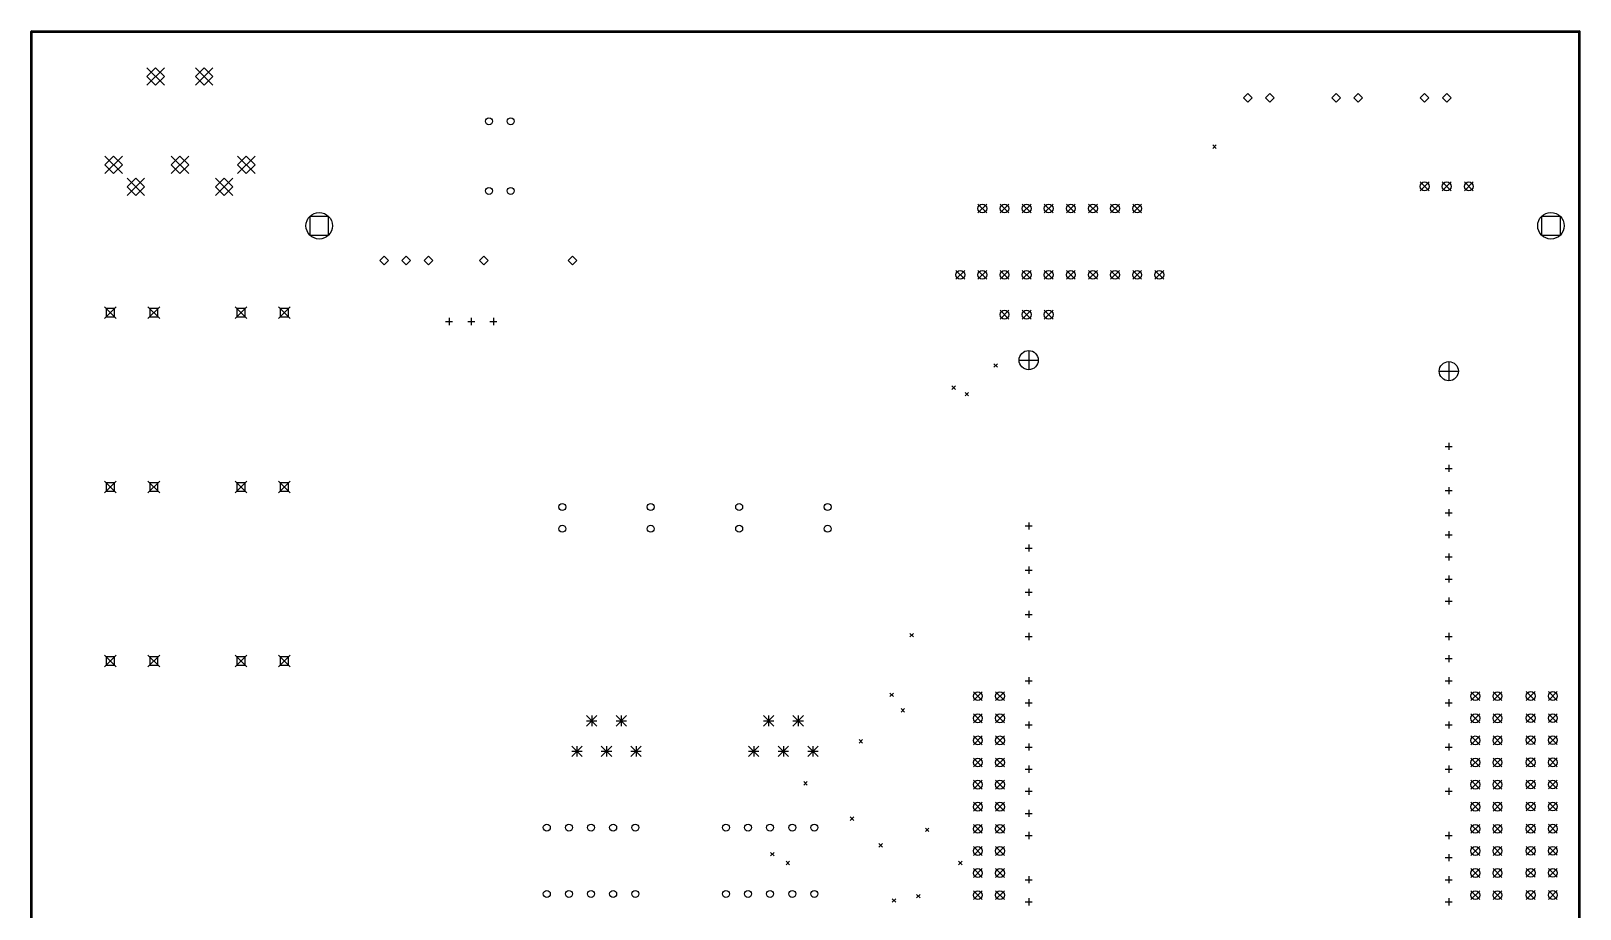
# Model space of a CAD drawing. Extents: x 58 to 239, y -217 to -13.
# Drawn here: x 60.9 to 238.8, y -113.5 to -12.6 of the extents above; entities that cross this region are included whole.
import ezdxf

# ---------------------------------------------------------------- set-up
doc = ezdxf.new("R2010")
doc.units = 0
doc.header["$MEASUREMENT"] = 0
doc.layers.add('BLACK', color=7, linetype='CONTINUOUS')

msp = doc.modelspace()

# ---------------------------------------------------------------- linework, layer by layer
at = {"layer": 'Black'}
for p, q in [((60.885, -165.1), (60.885, -12.7)), ((60.96, -12.625), (238.76, -12.625)), ((60.96, -12.775), (238.76, -12.775)), ((61.035, -165.1), (61.035, -12.7)), ((238.685, -165.1), (238.685, -12.7)), ((238.835, -165.1), (238.835, -12.7)), ((74.206, -16.84), (76.206, -18.84)), ((76.206, -16.84), (74.206, -18.84)), ((75.206, -16.84), (74.206, -17.84)), ((76.206, -17.84), (75.206, -16.84)), ((79.794, -16.84), (81.794, -18.84)), ((81.794, -16.84), (79.794, -18.84)), ((80.794, -16.84), (79.794, -17.84)), ((81.794, -17.84), (80.794, -16.84)), ((74.206, -17.84), (75.206, -18.84)), ((75.206, -18.84), (76.206, -17.84)), ((79.794, -17.84), (80.794, -18.84)), ((80.794, -18.84), (81.794, -17.84)), ((200.66, -19.8196), (200.16, -20.32)), ((200.16, -20.32), (200.66, -20.8204)), ((201.16, -20.32), (200.66, -19.8196)), ((200.66, -20.8204), (201.16, -20.32)), ((203.2, -19.8196), (202.7, -20.32)), ((202.7, -20.32), (203.2, -20.8204)), ((203.7, -20.32), (203.2, -19.8196)), ((203.2, -20.8204), (203.7, -20.32)), ((210.82, -19.8196), (210.32, -20.32)), ((210.32, -20.32), (210.82, -20.8204)), ((211.32, -20.32), (210.82, -19.8196)), ((210.82, -20.8204), (211.32, -20.32)), ((213.36, -19.8196), (212.86, -20.32)), ((212.86, -20.32), (213.36, -20.8204)), ((213.86, -20.32), (213.36, -19.8196)), ((213.36, -20.8204), (213.86, -20.32)), ((220.98, -19.8196), (220.48, -20.32)), ((220.48, -20.32), (220.98, -20.8204)), ((221.48, -20.32), (220.98, -19.8196)), ((220.98, -20.8204), (221.48, -20.32)), ((223.52, -19.8196), (223.02, -20.32)), ((223.02, -20.32), (223.52, -20.8204)), ((224.02, -20.32), (223.52, -19.8196)), ((223.52, -20.8204), (224.02, -20.32)), ((196.65, -25.708), (197.05, -26.108)), ((197.05, -25.708), (196.65, -26.108)), ((69.38, -27), (71.38, -29)), ((71.38, -27), (69.38, -29)), ((70.38, -27), (69.38, -28)), ((69.38, -28), (70.38, -29)), ((71.38, -28), (70.38, -27)), ((70.38, -29), (71.38, -28)), ((77, -27), (79, -29)), ((79, -27), (77, -29)), ((78, -27), (77, -28)), ((77, -28), (78, -29)), ((79, -28), (78, -27)), ((78, -29), (79, -28)), ((84.62, -27), (86.62, -29)), ((86.62, -27), (84.62, -29)), ((85.62, -27), (84.62, -28)), ((84.62, -28), (85.62, -29)), ((86.62, -28), (85.62, -27)), ((85.62, -29), (86.62, -28)), ((71.92, -29.54), (73.92, -31.54)), ((73.92, -29.54), (71.92, -31.54)), ((72.92, -29.54), (71.92, -30.54)), ((73.92, -30.54), (72.92, -29.54)), ((82.08, -29.54), (84.08, -31.54)), ((84.08, -29.54), (82.08, -31.54)), ((83.08, -29.54), (82.08, -30.54)), ((84.08, -30.54), (83.08, -29.54)), ((220.472, -29.972), (221.488, -30.988)), ((221.488, -29.972), (220.472, -30.988)), ((223.012, -29.972), (224.028, -30.988)), ((224.028, -29.972), (223.012, -30.988)), ((225.552, -29.972), (226.568, -30.988)), ((226.568, -29.972), (225.552, -30.988)), ((71.92, -30.54), (72.92, -31.54)), ((72.92, -31.54), (73.92, -30.54)), ((82.08, -30.54), (83.08, -31.54)), ((83.08, -31.54), (84.08, -30.54)), ((169.672, -32.512), (170.688, -33.528)), ((170.688, -32.512), (169.672, -33.528)), ((172.212, -32.512), (173.228, -33.528)), ((173.228, -32.512), (172.212, -33.528)), ((174.752, -32.512), (175.768, -33.528)), ((175.768, -32.512), (174.752, -33.528)), ((177.292, -32.512), (178.308, -33.528)), ((178.308, -32.512), (177.292, -33.528)), ((179.832, -32.512), (180.848, -33.528)), ((180.848, -32.512), (179.832, -33.528)), ((182.372, -32.512), (183.388, -33.528)), ((183.388, -32.512), (182.372, -33.528)), ((184.912, -32.512), (185.928, -33.528)), ((185.928, -32.512), (184.912, -33.528)), ((187.452, -32.512), (188.468, -33.528)), ((188.468, -32.512), (187.452, -33.528)), ((95.0776, -33.9224), (92.9224, -33.9224)), ((92.9224, -33.9224), (92.9224, -36.0776)), ((95.0776, -36.0776), (95.0776, -33.9224)), ((236.578, -33.9224), (234.422, -33.9224)), ((234.422, -33.9224), (234.422, -36.0776)), ((236.578, -36.0776), (236.578, -33.9224)), ((92.9224, -36.0776), (95.0776, -36.0776)), ((234.422, -36.0776), (236.578, -36.0776)), ((101.46, -38.4996), (100.96, -39)), ((100.96, -39), (101.46, -39.5004)), ((101.96, -39), (101.46, -38.4996)), ((101.46, -39.5004), (101.96, -39)), ((104, -38.4996), (103.5, -39)), ((103.5, -39), (104, -39.5004)), ((104.5, -39), (104, -38.4996)), ((104, -39.5004), (104.5, -39)), ((106.54, -38.4996), (106.04, -39)), ((106.04, -39), (106.54, -39.5004)), ((107.04, -39), (106.54, -38.4996)), ((106.54, -39.5004), (107.04, -39)), ((112.92, -38.4996), (112.42, -39)), ((112.42, -39), (112.92, -39.5004)), ((113.42, -39), (112.92, -38.4996)), ((112.92, -39.5004), (113.42, -39)), ((123.08, -38.4996), (122.58, -39)), ((122.58, -39), (123.08, -39.5004)), ((123.58, -39), (123.08, -38.4996)), ((123.08, -39.5004), (123.58, -39)), ((167.132, -40.132), (168.148, -41.148)), ((168.148, -40.132), (167.132, -41.148)), ((169.672, -40.132), (170.688, -41.148)), ((170.688, -40.132), (169.672, -41.148)), ((172.212, -40.132), (173.228, -41.148)), ((173.228, -40.132), (172.212, -41.148)), ((174.752, -40.132), (175.768, -41.148)), ((175.768, -40.132), (174.752, -41.148)), ((177.292, -40.132), (178.308, -41.148)), ((178.308, -40.132), (177.292, -41.148)), ((179.832, -40.132), (180.848, -41.148)), ((180.848, -40.132), (179.832, -41.148)), ((182.372, -40.132), (183.388, -41.148)), ((183.388, -40.132), (182.372, -41.148)), ((184.912, -40.132), (185.928, -41.148)), ((185.928, -40.132), (184.912, -41.148)), ((187.452, -40.132), (188.468, -41.148)), ((188.468, -40.132), (187.452, -41.148)), ((189.992, -40.132), (191.008, -41.148)), ((191.008, -40.132), (189.992, -41.148)), ((69.3256, -44.3256), (70.6744, -45.6744)), ((70.6744, -44.3256), (69.3256, -45.6744)), ((74.3244, -44.3256), (75.6731, -45.6744)), ((75.6731, -44.3256), (74.3244, -45.6744)), ((84.3269, -44.3256), (85.6756, -45.6744)), ((85.6756, -44.3256), (84.3269, -45.6744)), ((89.3256, -44.3256), (90.6743, -45.6744)), ((90.6743, -44.3256), (89.3256, -45.6744)), ((70.4769, -44.5231), (69.5232, -44.5231)), ((69.5232, -44.5231), (69.5232, -45.4769)), ((69.5232, -45.4769), (70.4769, -45.4769)), ((70.4769, -45.4769), (70.4769, -44.5231)), ((75.4756, -44.5231), (74.5219, -44.5231)), ((74.5219, -44.5231), (74.5219, -45.4769)), ((74.5219, -45.4769), (75.4756, -45.4769)), ((75.4756, -45.4769), (75.4756, -44.5231)), ((85.4781, -44.5231), (84.5244, -44.5231)), ((84.5244, -44.5231), (84.5244, -45.4769)), ((84.5244, -45.4769), (85.4781, -45.4769)), ((85.4781, -45.4769), (85.4781, -44.5231)), ((90.4768, -44.5231), (89.5231, -44.5231)), ((89.5231, -44.5231), (89.5231, -45.4769)), ((89.5231, -45.4769), (90.4768, -45.4769)), ((90.4768, -45.4769), (90.4768, -44.5231)), ((108.514, -46), (109.326, -46)), ((108.92, -45.5936), (108.92, -46.4064)), ((111.054, -46), (111.866, -46)), ((111.46, -45.5936), (111.46, -46.4064)), ((113.594, -46), (114.406, -46)), ((114, -45.5936), (114, -46.4064)), ((172.212, -44.704), (173.228, -45.72)), ((173.228, -44.704), (172.212, -45.72)), ((174.752, -44.704), (175.768, -45.72)), ((175.768, -44.704), (174.752, -45.72)), ((177.292, -44.704), (178.308, -45.72)), ((178.308, -44.704), (177.292, -45.72)), ((175.5, -49.338), (175.5, -51.538)), ((171.504, -50.854), (171.904, -51.254)), ((171.904, -50.854), (171.504, -51.254)), ((174.4, -50.438), (176.6, -50.438)), ((223.76, -50.608), (223.76, -52.808)), ((222.66, -51.708), (224.86, -51.708)), ((166.678, -53.394), (167.078, -53.794)), ((167.078, -53.394), (166.678, -53.794)), ((168.202, -54.156), (168.602, -54.556)), ((168.602, -54.156), (168.202, -54.556)), ((223.354, -60.344), (224.166, -60.344)), ((223.76, -59.9376), (223.76, -60.7504)), ((223.354, -62.884), (224.166, -62.884)), ((223.76, -62.4776), (223.76, -63.2904)), ((69.3256, -64.3256), (70.6744, -65.6744)), ((70.6744, -64.3256), (69.3256, -65.6744)), ((70.4769, -64.5231), (69.5232, -64.5231)), ((69.5232, -64.5231), (69.5232, -65.4769)), ((69.5232, -65.4769), (70.4769, -65.4769)), ((70.4769, -65.4769), (70.4769, -64.5231)), ((74.3244, -64.3256), (75.6731, -65.6744)), ((75.6731, -64.3256), (74.3244, -65.6744)), ((75.4756, -64.5231), (74.5219, -64.5231)), ((74.5219, -64.5231), (74.5219, -65.4769)), ((74.5219, -65.4769), (75.4756, -65.4769)), ((75.4756, -65.4769), (75.4756, -64.5231)), ((84.3269, -64.3256), (85.6756, -65.6744)), ((85.6756, -64.3256), (84.3269, -65.6744)), ((85.4781, -64.5231), (84.5244, -64.5231)), ((84.5244, -64.5231), (84.5244, -65.4769)), ((84.5244, -65.4769), (85.4781, -65.4769)), ((85.4781, -65.4769), (85.4781, -64.5231)), ((89.3256, -64.3256), (90.6743, -65.6744)), ((90.6743, -64.3256), (89.3256, -65.6744)), ((90.4768, -64.5231), (89.5231, -64.5231)), ((89.5231, -64.5231), (89.5231, -65.4769)), ((89.5231, -65.4769), (90.4768, -65.4769)), ((90.4768, -65.4769), (90.4768, -64.5231)), ((223.354, -65.424), (224.166, -65.424)), ((223.76, -65.0176), (223.76, -65.8304)), ((223.76, -67.5576), (223.76, -68.3704)), ((175.5, -69.0816), (175.5, -69.8944)), ((223.354, -67.964), (224.166, -67.964)), ((175.094, -69.488), (175.906, -69.488)), ((223.354, -70.504), (224.166, -70.504)), ((223.76, -70.0976), (223.76, -70.9104)), ((175.094, -72.028), (175.906, -72.028)), ((175.5, -71.6216), (175.5, -72.4344)), ((223.76, -72.6376), (223.76, -73.4504)), ((175.094, -74.568), (175.906, -74.568)), ((175.5, -74.1616), (175.5, -74.9744)), ((223.354, -73.044), (224.166, -73.044)), ((223.354, -75.584), (224.166, -75.584)), ((223.76, -75.1776), (223.76, -75.9904)), ((175.094, -77.108), (175.906, -77.108)), ((175.5, -76.7016), (175.5, -77.5144)), ((223.354, -78.124), (224.166, -78.124)), ((223.76, -77.7176), (223.76, -78.5304)), ((175.094, -79.648), (175.906, -79.648)), ((175.5, -79.2416), (175.5, -80.0544)), ((161.852, -81.842), (162.252, -82.242)), ((162.252, -81.842), (161.852, -82.242)), ((175.5, -81.7816), (175.5, -82.5944)), ((223.76, -81.7816), (223.76, -82.5944)), ((175.094, -82.188), (175.906, -82.188)), ((223.354, -82.188), (224.166, -82.188)), ((69.3256, -84.3256), (70.6744, -85.6744)), ((70.6744, -84.3256), (69.3256, -85.6744)), ((70.4769, -84.5231), (69.5232, -84.5231)), ((69.5232, -84.5231), (69.5232, -85.4769)), ((70.4769, -85.4769), (70.4769, -84.5231)), ((74.3244, -84.3256), (75.6731, -85.6744)), ((75.6731, -84.3256), (74.3244, -85.6744)), ((75.4756, -84.5231), (74.5219, -84.5231)), ((74.5219, -84.5231), (74.5219, -85.4769)), ((75.4756, -85.4769), (75.4756, -84.5231)), ((84.3269, -84.3256), (85.6756, -85.6744)), ((85.6756, -84.3256), (84.3269, -85.6744)), ((85.4781, -84.5231), (84.5244, -84.5231)), ((84.5244, -84.5231), (84.5244, -85.4769)), ((85.4781, -85.4769), (85.4781, -84.5231)), ((89.3256, -84.3256), (90.6743, -85.6744)), ((90.6743, -84.3256), (89.3256, -85.6744)), ((90.4768, -84.5231), (89.5231, -84.5231)), ((89.5231, -84.5231), (89.5231, -85.4769)), ((90.4768, -85.4769), (90.4768, -84.5231)), ((223.354, -84.728), (224.166, -84.728)), ((223.76, -84.3216), (223.76, -85.1344)), ((69.5232, -85.4769), (70.4769, -85.4769)), ((74.5219, -85.4769), (75.4756, -85.4769)), ((84.5244, -85.4769), (85.4781, -85.4769)), ((89.5231, -85.4769), (90.4768, -85.4769)), ((175.5, -86.8616), (175.5, -87.6744)), ((223.76, -86.8616), (223.76, -87.6744)), ((159.566, -88.7), (159.966, -89.1)), ((159.966, -88.7), (159.566, -89.1)), ((169.15, -88.538), (170.166, -89.554)), ((170.166, -88.538), (169.15, -89.554)), ((171.69, -88.538), (172.706, -89.554)), ((172.706, -88.538), (171.69, -89.554)), ((175.094, -87.268), (175.906, -87.268)), ((223.354, -87.268), (224.166, -87.268)), ((226.3, -88.538), (227.316, -89.554)), ((227.316, -88.538), (226.3, -89.554)), ((228.84, -88.538), (229.856, -89.554)), ((229.856, -88.538), (228.84, -89.554)), ((232.664, -88.519), (233.68, -89.535)), ((233.68, -88.519), (232.664, -89.535)), ((235.204, -88.519), (236.22, -89.535)), ((236.22, -88.519), (235.204, -89.535)), ((160.836, -90.478), (161.236, -90.878)), ((161.236, -90.478), (160.836, -90.878)), ((175.094, -89.808), (175.906, -89.808)), ((175.5, -89.4016), (175.5, -90.2144)), ((223.354, -89.808), (224.166, -89.808)), ((223.76, -89.4016), (223.76, -90.2144)), ((124.701, -91.28), (125.9, -92.4789)), ((125.9, -91.28), (124.701, -92.4789)), ((124.701, -91.8794), (125.9, -91.8794)), ((125.301, -91.28), (125.301, -92.4789)), ((128.1, -91.28), (129.299, -92.4789)), ((129.299, -91.28), (128.1, -92.4789)), ((128.1, -91.8794), (129.299, -91.8794)), ((128.699, -91.28), (128.699, -92.4789)), ((145.021, -91.28), (146.22, -92.4789)), ((146.22, -91.28), (145.021, -92.4789)), ((145.021, -91.8794), (146.22, -91.8794)), ((145.621, -91.28), (145.621, -92.4789)), ((148.42, -91.28), (149.619, -92.4789)), ((149.619, -91.28), (148.42, -92.4789)), ((148.42, -91.8794), (149.619, -91.8794)), ((149.019, -91.28), (149.019, -92.4789)), ((169.15, -91.078), (170.166, -92.094)), ((170.166, -91.078), (169.15, -92.094)), ((171.69, -91.078), (172.706, -92.094)), ((172.706, -91.078), (171.69, -92.094)), ((175.094, -92.348), (175.906, -92.348)), ((175.5, -91.9416), (175.5, -92.7544)), ((223.354, -92.348), (224.166, -92.348)), ((223.76, -91.9416), (223.76, -92.7544)), ((226.3, -91.078), (227.316, -92.094)), ((227.316, -91.078), (226.3, -92.094)), ((228.84, -91.078), (229.856, -92.094)), ((229.856, -91.078), (228.84, -92.094)), ((232.664, -91.059), (233.68, -92.075)), ((233.68, -91.059), (232.664, -92.075)), ((235.204, -91.059), (236.22, -92.075)), ((236.22, -91.059), (235.204, -92.075)), ((156.01, -94.034), (156.41, -94.434)), ((156.41, -94.034), (156.01, -94.434)), ((169.15, -93.618), (170.166, -94.634)), ((170.166, -93.618), (169.15, -94.634)), ((171.69, -93.618), (172.706, -94.634)), ((172.706, -93.618), (171.69, -94.634)), ((226.3, -93.618), (227.316, -94.634)), ((227.316, -93.618), (226.3, -94.634)), ((228.84, -93.618), (229.856, -94.634)), ((229.856, -93.618), (228.84, -94.634)), ((232.664, -93.599), (233.68, -94.615)), ((233.68, -93.599), (232.664, -94.615)), ((235.204, -93.599), (236.22, -94.615)), ((236.22, -93.599), (235.204, -94.615)), ((122.999, -94.7801), (124.198, -95.979)), ((124.198, -94.7801), (122.999, -95.979)), ((122.999, -95.3795), (124.198, -95.3795)), ((123.599, -94.7801), (123.599, -95.979)), ((126.401, -94.7801), (127.599, -95.979)), ((127.599, -94.7801), (126.401, -95.979)), ((126.401, -95.3795), (127.599, -95.3795)), ((127, -94.7801), (127, -95.979)), ((129.802, -94.7801), (131, -95.979)), ((131, -94.7801), (129.802, -95.979)), ((129.802, -95.3795), (131, -95.3795)), ((130.401, -94.7801), (130.401, -95.979)), ((143.32, -94.7801), (144.518, -95.979)), ((144.518, -94.7801), (143.32, -95.979)), ((143.32, -95.3795), (144.518, -95.3795)), ((143.919, -94.7801), (143.919, -95.979)), ((146.721, -94.7801), (147.919, -95.979)), ((147.919, -94.7801), (146.721, -95.979)), ((146.721, -95.3795), (147.919, -95.3795)), ((147.32, -94.7801), (147.32, -95.979)), ((150.122, -94.7801), (151.32, -95.979)), ((151.32, -94.7801), (150.122, -95.979)), ((150.122, -95.3795), (151.32, -95.3795)), ((150.721, -94.7801), (150.721, -95.979)), ((175.094, -94.888), (175.906, -94.888)), ((175.5, -94.4816), (175.5, -95.2944)), ((223.354, -94.888), (224.166, -94.888)), ((223.76, -94.4816), (223.76, -95.2944)), ((169.15, -96.158), (170.166, -97.174)), ((170.166, -96.158), (169.15, -97.174)), ((171.69, -96.158), (172.706, -97.174)), ((172.706, -96.158), (171.69, -97.174)), ((175.094, -97.428), (175.906, -97.428)), ((175.5, -97.0216), (175.5, -97.8344)), ((223.354, -97.428), (224.166, -97.428)), ((223.76, -97.0216), (223.76, -97.8344)), ((226.3, -96.158), (227.316, -97.174)), ((227.316, -96.158), (226.3, -97.174)), ((228.84, -96.158), (229.856, -97.174)), ((229.856, -96.158), (228.84, -97.174)), ((232.664, -96.139), (233.68, -97.155)), ((233.68, -96.139), (232.664, -97.155)), ((235.204, -96.139), (236.22, -97.155)), ((236.22, -96.139), (235.204, -97.155)), ((149.66, -98.86), (150.06, -99.26)), ((150.06, -98.86), (149.66, -99.26)), ((169.15, -98.698), (170.166, -99.714)), ((170.166, -98.698), (169.15, -99.714)), ((171.69, -98.698), (172.706, -99.714)), ((172.706, -98.698), (171.69, -99.714)), ((175.5, -99.5616), (175.5, -100.374)), ((223.76, -99.5616), (223.76, -100.374)), ((226.3, -98.698), (227.316, -99.714)), ((227.316, -98.698), (226.3, -99.714)), ((228.84, -98.698), (229.856, -99.714)), ((229.856, -98.698), (228.84, -99.714)), ((232.664, -98.679), (233.68, -99.695)), ((233.68, -98.679), (232.664, -99.695)), ((235.204, -98.679), (236.22, -99.695)), ((236.22, -98.679), (235.204, -99.695)), ((169.15, -101.238), (170.166, -102.254)), ((170.166, -101.238), (169.15, -102.254)), ((171.69, -101.238), (172.706, -102.254)), ((172.706, -101.238), (171.69, -102.254)), ((175.094, -99.968), (175.906, -99.968)), ((223.354, -99.968), (224.166, -99.968)), ((226.3, -101.238), (227.316, -102.254)), ((227.316, -101.238), (226.3, -102.254)), ((228.84, -101.238), (229.856, -102.254)), ((229.856, -101.238), (228.84, -102.254)), ((232.664, -101.219), (233.68, -102.235)), ((233.68, -101.219), (232.664, -102.235)), ((235.204, -101.219), (236.22, -102.235)), ((236.22, -101.219), (235.204, -102.235)), ((154.994, -102.924), (155.394, -103.324)), ((155.394, -102.924), (154.994, -103.324)), ((175.094, -102.508), (175.906, -102.508)), ((175.5, -102.102), (175.5, -102.914)), ((163.63, -104.194), (164.03, -104.594)), ((164.03, -104.194), (163.63, -104.594)), ((169.15, -103.778), (170.166, -104.794)), ((170.166, -103.778), (169.15, -104.794)), ((171.69, -103.778), (172.706, -104.794)), ((172.706, -103.778), (171.69, -104.794)), ((175.5, -104.642), (175.5, -105.454)), ((223.76, -104.642), (223.76, -105.454)), ((226.3, -103.778), (227.316, -104.794)), ((227.316, -103.778), (226.3, -104.794)), ((228.84, -103.778), (229.856, -104.794)), ((229.856, -103.778), (228.84, -104.794)), ((232.664, -103.759), (233.68, -104.775)), ((233.68, -103.759), (232.664, -104.775)), ((235.204, -103.759), (236.22, -104.775)), ((236.22, -103.759), (235.204, -104.775)), ((158.296, -105.972), (158.696, -106.372)), ((158.696, -105.972), (158.296, -106.372)), ((169.15, -106.318), (170.166, -107.334)), ((170.166, -106.318), (169.15, -107.334)), ((171.69, -106.318), (172.706, -107.334)), ((172.706, -106.318), (171.69, -107.334)), ((175.094, -105.048), (175.906, -105.048)), ((223.354, -105.048), (224.166, -105.048)), ((226.3, -106.318), (227.316, -107.334)), ((227.316, -106.318), (226.3, -107.334)), ((228.84, -106.318), (229.856, -107.334)), ((229.856, -106.318), (228.84, -107.334)), ((232.664, -106.299), (233.68, -107.315)), ((233.68, -106.299), (232.664, -107.315)), ((235.204, -106.299), (236.22, -107.315)), ((236.22, -106.299), (235.204, -107.315)), ((145.85, -106.988), (146.25, -107.388)), ((146.25, -106.988), (145.85, -107.388)), ((147.628, -108.004), (148.028, -108.404)), ((148.028, -108.004), (147.628, -108.404)), ((167.44, -108.004), (167.84, -108.404)), ((167.84, -108.004), (167.44, -108.404)), ((223.354, -107.588), (224.166, -107.588)), ((223.76, -107.182), (223.76, -107.994)), ((169.15, -108.858), (170.166, -109.874)), ((170.166, -108.858), (169.15, -109.874)), ((171.69, -108.858), (172.706, -109.874)), ((172.706, -108.858), (171.69, -109.874)), ((175.094, -110.128), (175.906, -110.128)), ((175.5, -109.722), (175.5, -110.534)), ((223.354, -110.128), (224.166, -110.128)), ((223.76, -109.722), (223.76, -110.534)), ((226.3, -108.858), (227.316, -109.874)), ((227.316, -108.858), (226.3, -109.874)), ((228.84, -108.858), (229.856, -109.874)), ((229.856, -108.858), (228.84, -109.874)), ((232.664, -108.839), (233.68, -109.855)), ((233.68, -108.839), (232.664, -109.855)), ((235.204, -108.839), (236.22, -109.855)), ((236.22, -108.839), (235.204, -109.855)), ((162.614, -111.814), (163.014, -112.214)), ((163.014, -111.814), (162.614, -112.214)), ((169.15, -111.398), (170.166, -112.414)), ((170.166, -111.398), (169.15, -112.414)), ((171.69, -111.398), (172.706, -112.414)), ((172.706, -111.398), (171.69, -112.414)), ((226.3, -111.398), (227.316, -112.414)), ((227.316, -111.398), (226.3, -112.414)), ((228.84, -111.398), (229.856, -112.414)), ((229.856, -111.398), (228.84, -112.414)), ((232.664, -111.379), (233.68, -112.395)), ((233.68, -111.379), (232.664, -112.395)), ((235.204, -111.379), (236.22, -112.395)), ((236.22, -111.379), (235.204, -112.395)), ((159.82, -112.322), (160.22, -112.722)), ((160.22, -112.322), (159.82, -112.722)), ((175.094, -112.668), (175.906, -112.668)), ((175.5, -112.262), (175.5, -113.074)), ((223.354, -112.668), (224.166, -112.668)), ((223.76, -112.262), (223.76, -113.074))]:
    msp.add_line(p, q, dxfattribs=at)
for centre, radius in [((113.5, -23), 0.4), ((116, -23), 0.4), ((220.98, -30.48), 0.508), ((223.52, -30.48), 0.508), ((226.06, -30.48), 0.508), ((113.5, -31), 0.4), ((116, -31), 0.4), ((94, -35), 1.524), ((170.18, -33.02), 0.508), ((172.72, -33.02), 0.508), ((175.26, -33.02), 0.508), ((177.8, -33.02), 0.508), ((180.34, -33.02), 0.508), ((182.88, -33.02), 0.508), ((185.42, -33.02), 0.508), ((187.96, -33.02), 0.508), ((235.5, -35), 1.524), ((167.64, -40.64), 0.508), ((170.18, -40.64), 0.508), ((172.72, -40.64), 0.508), ((175.26, -40.64), 0.508), ((177.8, -40.64), 0.508), ((180.34, -40.64), 0.508), ((182.88, -40.64), 0.508), ((185.42, -40.64), 0.508), ((187.96, -40.64), 0.508), ((190.5, -40.64), 0.508), ((172.72, -45.212), 0.508), ((175.26, -45.212), 0.508), ((177.8, -45.212), 0.508), ((175.5, -50.438), 1.1), ((223.76, -51.708), 1.1), ((121.92, -67.31), 0.4), ((132.08, -67.31), 0.4), ((142.24, -67.31), 0.4), ((152.4, -67.31), 0.4), ((121.92, -69.81), 0.4), ((132.08, -69.81), 0.4), ((142.24, -69.81), 0.4), ((152.4, -69.81), 0.4), ((169.658, -89.046), 0.508), ((172.198, -89.046), 0.508), ((226.808, -89.046), 0.508), ((229.348, -89.046), 0.508), ((233.172, -89.027), 0.508), ((235.712, -89.027), 0.508), ((169.658, -91.586), 0.508), ((172.198, -91.586), 0.508), ((226.808, -91.586), 0.508), ((229.348, -91.586), 0.508), ((233.172, -91.567), 0.508), ((235.712, -91.567), 0.508), ((169.658, -94.126), 0.508), ((172.198, -94.126), 0.508), ((226.808, -94.126), 0.508), ((229.348, -94.126), 0.508), ((233.172, -94.107), 0.508), ((235.712, -94.107), 0.508), ((169.658, -96.666), 0.508), ((172.198, -96.666), 0.508), ((226.808, -96.666), 0.508), ((229.348, -96.666), 0.508), ((233.172, -96.647), 0.508), ((235.712, -96.647), 0.508), ((169.658, -99.206), 0.508), ((172.198, -99.206), 0.508), ((226.808, -99.206), 0.508), ((229.348, -99.206), 0.508), ((233.172, -99.187), 0.508), ((235.712, -99.187), 0.508), ((169.658, -101.746), 0.508), ((172.198, -101.746), 0.508), ((226.808, -101.746), 0.508), ((229.348, -101.746), 0.508), ((233.172, -101.727), 0.508), ((235.712, -101.727), 0.508), ((120.142, -104.14), 0.4), ((122.682, -104.14), 0.4), ((125.222, -104.14), 0.4), ((127.762, -104.14), 0.4), ((130.302, -104.14), 0.4), ((140.716, -104.14), 0.4), ((143.256, -104.14), 0.4), ((145.796, -104.14), 0.4), ((148.336, -104.14), 0.4), ((150.876, -104.14), 0.4), ((169.658, -104.286), 0.508), ((172.198, -104.286), 0.508), ((226.808, -104.286), 0.508), ((229.348, -104.286), 0.508), ((233.172, -104.267), 0.508), ((235.712, -104.267), 0.508), ((169.658, -106.826), 0.508), ((172.198, -106.826), 0.508), ((226.808, -106.826), 0.508), ((229.348, -106.826), 0.508), ((233.172, -106.807), 0.508), ((235.712, -106.807), 0.508), ((169.658, -109.366), 0.508), ((172.198, -109.366), 0.508), ((226.808, -109.366), 0.508), ((229.348, -109.366), 0.508), ((233.172, -109.347), 0.508), ((235.712, -109.347), 0.508), ((120.142, -111.76), 0.4), ((122.682, -111.76), 0.4), ((125.222, -111.76), 0.4), ((127.762, -111.76), 0.4), ((130.302, -111.76), 0.4), ((140.716, -111.76), 0.4), ((143.256, -111.76), 0.4), ((145.796, -111.76), 0.4), ((148.336, -111.76), 0.4), ((150.876, -111.76), 0.4), ((169.658, -111.906), 0.508), ((172.198, -111.906), 0.508), ((226.808, -111.906), 0.508), ((229.348, -111.906), 0.508), ((233.172, -111.887), 0.508), ((235.712, -111.887), 0.508)]:
    msp.add_circle(centre, radius, dxfattribs=at)
for centre, start, end in [((60.96, -12.7), 360, 540), ((60.96, -12.7), 90, 270), ((238.76, -12.7), 360, 540), ((238.76, -12.7), 270, 450)]:
    msp.add_arc(centre, 0.075, start, end, dxfattribs=at)

doc.saveas('drawing.dxf')
